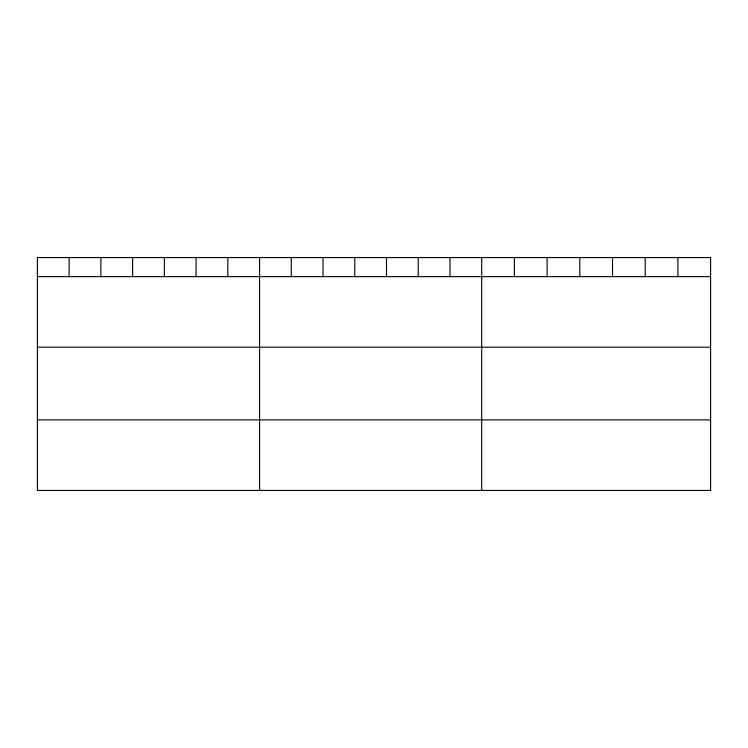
<?xml version="1.0" encoding="UTF-8"?>
<svg xmlns="http://www.w3.org/2000/svg" width="748" height="748" viewBox="0 0 748 748"><rect width="100%" height="100%" fill="white"/><g stroke="black" fill="none" stroke-linecap="round" stroke-linejoin="round"><path stroke-width="1.12" d="M710.6 276.629L710.6 490.445L37.4 490.445L37.4 257.555L710.6 257.555L710.6 276.629L37.4 276.629M37.4 347.184L710.6 347.184M37.4 419.88L710.6 419.88M677.903 257.555L677.903 276.629M645.206 257.555L645.206 276.629M612.509 257.555L612.509 276.629M579.803 257.555L579.803 276.629M547.106 257.555L547.106 276.629M514.409 257.555L514.409 276.629M481.712 257.555L481.712 490.445M449.978 257.555L449.978 276.629M418.235 257.555L418.235 276.629M386.501 257.555L386.501 276.629M354.767 257.555L354.767 276.629M323.033 257.555L323.033 276.629M291.29 257.555L291.29 276.629M259.556 257.555L259.556 490.445M227.822 257.555L227.822 276.629M196.079 257.555L196.079 276.629M164.345 257.555L164.345 276.629M132.611 257.555L132.611 276.629M100.877 257.555L100.877 276.629M69.134 257.555L69.134 276.629"/></g></svg>
